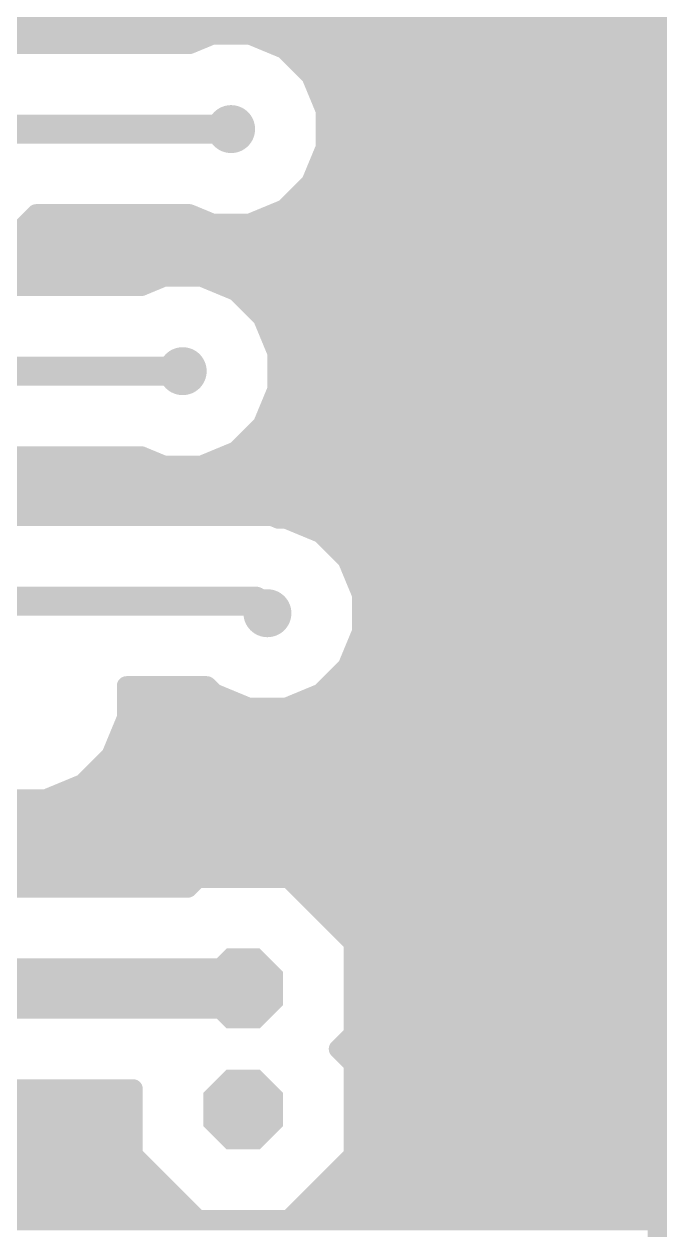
# Model space of a CAD drawing. Extents: x 0 to 141, y 0 to 150.
# Drawn here: x 73.38 to 86.87, y 25.41 to 50.72 of the extents above; entities that cross this region are included whole.
import ezdxf

# ---------------------------------------------------------------- set-up
doc = ezdxf.new("R2010")
doc.units = 0
for name, color, linetype in [('16', 175, 'CONTINUOUS'), ('17', 82, 'CONTINUOUS'), ('18', 82, 'CONTINUOUS')]:
    doc.layers.add(name, color=color, linetype=linetype)

# ---------------------------------------------------------------- blocks, each defined once
blk = doc.blocks.new('OCTAGONP')
at = {"const_width": 0.5}
blk.add_lwpolyline([(-0.25, -0.1036), (-0.25, 0.1036), (-0.1036, 0.25), (0.1036, 0.25), (0.25, 0.1036), (0.25, -0.1036), (0.1036, -0.25), (-0.1036, -0.25), (-0.25, -0.1036), (-0.25, 0.1036)], dxfattribs=at)
blk = doc.blocks.new('ROUNDV')
at = {"const_width": 0.5}
blk.add_lwpolyline([(0, -0.25, 1), (0, 0.25, 1), (0, -0.25)], format="xyb", dxfattribs=at)

msp = doc.modelspace()

# ---------------------------------------------------------------- linework, layer by layer
at = {"layer": '16'}
for points, const_width in [([(86.6648, 61.6873), (86.6648, 18.7255)], 0.4064), ([(66.548, 50.8), (86.6648, 50.8)], 0.4064), ([(77.3309, 50.4904), (76.8519, 50.292)], 0.4064), ([(78.1171, 50.4904), (77.3309, 50.4904)], 0.4064), ([(78.8435, 50.1895), (78.1171, 50.4904)], 0.4064), ([(66.548, 50.3936), (77.0972, 50.3936)], 0.4064), ([(76.8519, 50.292), (72.5443, 50.292)], 0.4064), ([(78.3508, 50.3936), (86.6648, 50.3936)], 0.4064), ([(79.3995, 49.6335), (78.8435, 50.1895)], 0.4064), ([(79.0458, 49.9872), (86.6648, 49.9872)], 0.4064), ([(79.7004, 48.9071), (79.3995, 49.6335)], 0.4064), ([(79.4214, 49.5808), (86.6648, 49.5808)], 0.4064), ([(79.5897, 49.1744), (86.6648, 49.1744)], 0.4064), ([(79.7004, 48.1209), (79.7004, 48.9071)], 0.4064), ([(79.7004, 48.768), (86.6648, 48.768)], 0.4064), ([(72.898, 48.514), (77.724, 48.514)], 0.6096), ([(79.7004, 48.3616), (86.6648, 48.3616)], 0.4064), ([(79.3995, 47.3945), (79.7004, 48.1209)], 0.4064), ([(79.6318, 47.9552), (86.6648, 47.9552)], 0.4064), ([(78.8435, 46.8385), (79.3995, 47.3945)], 0.4064), ([(79.4634, 47.5488), (86.6648, 47.5488)], 0.4064), ([(79.1475, 47.1424), (86.6648, 47.1424)], 0.4064), ([(72.2246, 45.3261), (73.6345, 46.736)], 0.4064), ([(73.6345, 46.736), (76.8519, 46.736)], 0.4064), ([(76.8519, 46.736), (77.3309, 46.5376)], 0.4064), ([(78.1171, 46.5376), (78.8435, 46.8385)], 0.4064), ([(78.5961, 46.736), (86.6648, 46.736)], 0.4064), ([(77.3309, 46.5376), (78.1171, 46.5376)], 0.4064), ([(73.2281, 46.3296), (86.6648, 46.3296)], 0.4064), ([(72.8217, 45.9232), (86.6648, 45.9232)], 0.4064), ([(72.4153, 45.5168), (86.6648, 45.5168)], 0.4064), ([(76.3149, 45.4104), (75.8359, 45.212)], 0.4064), ([(77.1011, 45.4104), (76.3149, 45.4104)], 0.4064), ([(77.8275, 45.1095), (77.1011, 45.4104)], 0.4064), ([(75.8359, 45.212), (72.5001, 45.212)], 0.4064), ([(77.8254, 45.1104), (86.6648, 45.1104)], 0.4064), ([(78.3835, 44.5535), (77.8275, 45.1095)], 0.4064), ([(78.233, 44.704), (86.6648, 44.704)], 0.4064), ([(78.6844, 43.8271), (78.3835, 44.5535)], 0.4064), ([(78.4895, 44.2976), (86.6648, 44.2976)], 0.4064), ([(78.6579, 43.8912), (86.6648, 43.8912)], 0.4064), ([(78.6844, 43.0409), (78.6844, 43.8271)], 0.4064), ([(71.628, 43.434), (76.708, 43.434)], 0.6096), ([(78.6844, 43.4848), (86.6648, 43.4848)], 0.4064), ([(78.6844, 43.0784), (86.6648, 43.0784)], 0.4064), ([(78.3835, 42.3145), (78.6844, 43.0409)], 0.4064), ([(78.5316, 42.672), (86.6648, 42.672)], 0.4064), ([(77.8275, 41.7585), (78.3835, 42.3145)], 0.4064), ([(78.3347, 42.2656), (86.6648, 42.2656)], 0.4064), ([(77.9283, 41.8592), (86.6648, 41.8592)], 0.4064), ([(72.5001, 41.656), (75.8359, 41.656)], 0.4064), ([(75.8359, 41.656), (76.3149, 41.4576)], 0.4064), ([(77.1011, 41.4576), (77.8275, 41.7585)], 0.4064), ([(61.9947, 41.4528), (86.6648, 41.4528)], 0.4064), ([(76.3149, 41.4576), (77.1011, 41.4576)], 0.4064), ([(62.4011, 41.0464), (86.6648, 41.0464)], 0.4064), ([(62.8075, 40.64), (86.6648, 40.64)], 0.4064), ([(78.5857, 40.386), (70.0043, 40.386)], 0.4064), ([(78.7199, 40.3304), (78.5857, 40.386)], 0.4064), ([(78.8791, 40.3304), (78.7199, 40.3304)], 0.4064), ([(79.6055, 40.0295), (78.8791, 40.3304)], 0.4064), ([(79.1128, 40.2336), (86.6648, 40.2336)], 0.4064), ([(80.1615, 39.4735), (79.6055, 40.0295)], 0.4064), ([(79.8078, 39.8272), (86.6648, 39.8272)], 0.4064), ([(80.4624, 38.7471), (80.1615, 39.4735)], 0.4064), ([(80.1834, 39.4208), (86.6648, 39.4208)], 0.4064), ([(80.3517, 39.0144), (86.6648, 39.0144)], 0.4064), ([(70.358, 38.608), (78.232, 38.608)], 0.6096), ([(78.232, 38.608), (78.486, 38.354)], 0.6096), ([(80.4624, 37.9609), (80.4624, 38.7471)], 0.4064), ([(80.4624, 38.608), (86.6648, 38.608)], 0.4064), ([(80.4624, 38.2016), (86.6648, 38.2016)], 0.4064), ([(80.1615, 37.2345), (80.4624, 37.9609)], 0.4064), ([(80.3938, 37.7952), (86.6648, 37.7952)], 0.4064), ([(80.2254, 37.3888), (86.6648, 37.3888)], 0.4064), ([(79.6055, 36.6785), (80.1615, 37.2345)], 0.4064), ([(75.5292, 36.1537), (75.5292, 36.83)], 0.4064), ([(75.5292, 36.83), (77.215, 36.83)], 0.4064), ([(77.215, 36.83), (77.3665, 36.6785)], 0.4064), ([(79.9095, 36.9824), (86.6648, 36.9824)], 0.4064), ([(75.5292, 36.576), (77.6139, 36.576)], 0.4064), ([(77.3665, 36.6785), (78.0929, 36.3776)], 0.4064), ([(78.8791, 36.3776), (79.6055, 36.6785)], 0.4064), ([(79.3581, 36.576), (86.6648, 36.576)], 0.4064), ([(78.0929, 36.3776), (78.8791, 36.3776)], 0.4064), ([(75.206, 35.3733), (75.5292, 36.1537)], 0.4064), ([(75.5292, 36.1696), (86.6648, 36.1696)], 0.4064), ([(75.3675, 35.7632), (86.6648, 35.7632)], 0.4064), ([(74.6087, 34.776), (75.206, 35.3733)], 0.4064), ([(75.1895, 35.3568), (86.6648, 35.3568)], 0.4064), ([(73.8283, 34.4528), (74.6087, 34.776)], 0.4064), ([(74.7831, 34.9504), (86.6648, 34.9504)], 0.4064), ([(74.0485, 34.544), (86.6648, 34.544)], 0.4064), ([(72.9837, 34.4528), (73.8283, 34.4528)], 0.4064), ([(66.4972, 34.1376), (86.6648, 34.1376)], 0.4064), ([(66.4972, 33.7312), (86.6648, 33.7312)], 0.4064), ([(66.4972, 33.3248), (86.6648, 33.3248)], 0.4064), ([(66.4972, 32.9184), (86.6648, 32.9184)], 0.4064), ([(77.0206, 32.7914), (76.8174, 32.5882)], 0.4064), ([(78.9354, 32.7914), (77.0206, 32.7914)], 0.4064), ([(80.2894, 31.4374), (78.9354, 32.7914)], 0.4064), ([(76.8174, 32.5882), (70.5026, 32.5882)], 0.4064), ([(79.2148, 32.512), (86.6648, 32.512)], 0.4064), ([(79.6212, 32.1056), (86.6648, 32.1056)], 0.4064), ([(80.0276, 31.6992), (86.6648, 31.6992)], 0.4064), ([(80.2894, 29.5226), (80.2894, 31.4374)], 0.4064), ([(80.2894, 31.2928), (86.6648, 31.2928)], 0.4064), ([(69.342, 30.48), (77.978, 30.48)], 1.27), ([(80.2894, 30.8864), (86.6648, 30.8864)], 0.4064), ([(80.2894, 30.48), (86.6648, 30.48)], 0.4064), ([(80.2894, 30.0736), (86.6648, 30.0736)], 0.4064), ([(80.2894, 29.6672), (86.6648, 29.6672)], 0.4064), ([(79.9768, 29.21), (80.2894, 29.5226)], 0.4064), ([(80.2894, 28.8974), (79.9768, 29.21)], 0.4064), ([(80.0276, 29.2608), (86.6648, 29.2608)], 0.4064), ([(80.2894, 26.9826), (80.2894, 28.8974)], 0.4064), ([(80.2894, 28.8544), (86.6648, 28.8544)], 0.4064), ([(80.2894, 28.448), (86.6648, 28.448)], 0.4064), ([(71.6534, 28.3718), (75.6666, 28.3718)], 0.4064), ([(75.6666, 28.3718), (75.6666, 26.9826)], 0.4064), ([(71.6534, 28.0416), (75.6666, 28.0416)], 0.4064), ([(80.2894, 28.0416), (86.6648, 28.0416)], 0.4064), ([(71.6534, 27.6352), (75.6666, 27.6352)], 0.4064), ([(80.2894, 27.6352), (86.6648, 27.6352)], 0.4064), ([(71.6534, 27.2288), (75.6666, 27.2288)], 0.4064), ([(80.2894, 27.2288), (86.6648, 27.2288)], 0.4064), ([(75.6666, 26.9826), (77.0206, 25.6286)], 0.4064), ([(78.9354, 25.6286), (80.2894, 26.9826)], 0.4064), ([(71.4932, 26.8224), (75.8268, 26.8224)], 0.4064), ([(80.1292, 26.8224), (86.6648, 26.8224)], 0.4064), ([(71.0868, 26.416), (76.2332, 26.416)], 0.4064), ([(79.7228, 26.416), (86.6648, 26.416)], 0.4064), ([(70.6804, 26.0096), (76.6396, 26.0096)], 0.4064), ([(79.3164, 26.0096), (86.6648, 26.0096)], 0.4064), ([(77.0206, 25.6286), (78.9354, 25.6286)], 0.4064), ([(66.4972, 25.6032), (86.6648, 25.6032)], 0.4064)]:
    msp.add_lwpolyline(points, dxfattribs=dict(at, const_width=const_width))
for points, const_width in [([(86.6648, 50.6984, 1), (86.6648, 50.9016)], 0.2032), ([(77.3309, 50.592, 1), (77.3309, 50.3888)], 0.2032), ([(77.3697, 50.3965, 1), (77.292, 50.5843)], 0.2032), ([(78.156, 50.5843, 1), (78.0783, 50.3965)], 0.2032), ([(78.1171, 50.3888, 1), (78.1171, 50.592)], 0.2032), ([(76.813, 50.3859, 1), (76.8908, 50.1981)], 0.2032), ([(76.8519, 50.1904, 1), (76.8519, 50.3936)], 0.2032), ([(77.0972, 50.292, 1), (77.0972, 50.4952)], 0.2032), ([(78.3508, 50.4952, 1), (78.3508, 50.292)], 0.2032), ([(78.9154, 50.2614, 1), (78.7717, 50.1177)], 0.2032), ([(78.8047, 50.0956, 1), (78.8824, 50.2834)], 0.2032), ([(86.6648, 50.292, 1), (86.6648, 50.4952)], 0.2032), ([(79.0458, 50.0888, 1), (79.0458, 49.8856)], 0.2032), ([(86.6648, 49.8856, 1), (86.6648, 50.0888)], 0.2032), ([(79.4934, 49.6724, 1), (79.3056, 49.5947)], 0.2032), ([(79.4214, 49.6824, 1), (79.4214, 49.4792)], 0.2032), ([(79.3277, 49.5617, 1), (79.4714, 49.7054)], 0.2032), ([(86.6648, 49.4792, 1), (86.6648, 49.6824)], 0.2032), ([(79.5897, 49.276, 1), (79.5897, 49.0728)], 0.2032), ([(86.6648, 49.0728, 1), (86.6648, 49.276)], 0.2032), ([(79.802, 48.9071, 1), (79.5988, 48.9071)], 0.2032), ([(79.7004, 48.8696, 1), (79.7004, 48.6664)], 0.2032), ([(79.6065, 48.8683, 1), (79.7943, 48.946)], 0.2032), ([(86.6648, 48.6664, 1), (86.6648, 48.8696)], 0.2032), ([(77.724, 48.3616, 1), (77.724, 48.6664)], 0.3048), ([(79.7004, 48.4632, 1), (79.7004, 48.26)], 0.2032), ([(86.6648, 48.26, 1), (86.6648, 48.4632)], 0.2032), ([(79.6318, 48.0568, 1), (79.6318, 47.8536)], 0.2032), ([(79.5988, 48.1209, 1), (79.802, 48.1209)], 0.2032), ([(79.7943, 48.082, 1), (79.6065, 48.1597)], 0.2032), ([(86.6648, 47.8536, 1), (86.6648, 48.0568)], 0.2032), ([(79.4714, 47.3226, 1), (79.3277, 47.4663)], 0.2032), ([(79.4634, 47.6504, 1), (79.4634, 47.4472)], 0.2032), ([(86.6648, 47.4472, 1), (86.6648, 47.6504)], 0.2032), ([(79.1475, 47.244, 1), (79.1475, 47.0408)], 0.2032), ([(79.3056, 47.4333, 1), (79.4934, 47.3556)], 0.2032), ([(86.6648, 47.0408, 1), (86.6648, 47.244)], 0.2032), ([(73.6345, 46.8376, 1), (73.6345, 46.6344)], 0.2032), ([(73.7063, 46.6642, 1), (73.5626, 46.8078)], 0.2032), ([(76.8908, 46.8299, 1), (76.813, 46.6421)], 0.2032), ([(76.8519, 46.6344, 1), (76.8519, 46.8376)], 0.2032), ([(78.5961, 46.8376, 1), (78.5961, 46.6344)], 0.2032), ([(78.7717, 46.9103, 1), (78.9154, 46.7666)], 0.2032), ([(78.8824, 46.7446, 1), (78.8047, 46.9324)], 0.2032), ([(86.6648, 46.6344, 1), (86.6648, 46.8376)], 0.2032), ([(77.3309, 46.6392, 1), (77.3309, 46.436)], 0.2032), ([(77.292, 46.4437, 1), (77.3697, 46.6315)], 0.2032), ([(78.0783, 46.6315, 1), (78.156, 46.4437)], 0.2032), ([(78.1171, 46.436, 1), (78.1171, 46.6392)], 0.2032), ([(86.6648, 46.228, 1), (86.6648, 46.4312)], 0.2032), ([(86.6648, 45.8216, 1), (86.6648, 46.0248)], 0.2032), ([(76.3149, 45.512, 1), (76.3149, 45.3088)], 0.2032), ([(76.3537, 45.3165, 1), (76.276, 45.5043)], 0.2032), ([(77.14, 45.5043, 1), (77.0623, 45.3165)], 0.2032), ([(77.1011, 45.3088, 1), (77.1011, 45.512)], 0.2032), ([(86.6648, 45.4152, 1), (86.6648, 45.6184)], 0.2032), ([(75.797, 45.3059, 1), (75.8748, 45.1181)], 0.2032), ([(75.8359, 45.1104, 1), (75.8359, 45.3136)], 0.2032), ([(77.8254, 45.212, 1), (77.8254, 45.0088)], 0.2032), ([(77.8994, 45.1814, 1), (77.7557, 45.0377)], 0.2032), ([(77.7887, 45.0156, 1), (77.8664, 45.2034)], 0.2032), ([(86.6648, 45.0088, 1), (86.6648, 45.212)], 0.2032), ([(78.233, 44.8056, 1), (78.233, 44.6024)], 0.2032), ([(86.6648, 44.6024, 1), (86.6648, 44.8056)], 0.2032), ([(78.4774, 44.5924, 1), (78.2896, 44.5147)], 0.2032), ([(78.3117, 44.4817, 1), (78.4554, 44.6254)], 0.2032), ([(78.4895, 44.3992, 1), (78.4895, 44.196)], 0.2032), ([(86.6648, 44.196, 1), (86.6648, 44.3992)], 0.2032), ([(78.6579, 43.9928, 1), (78.6579, 43.7896)], 0.2032), ([(78.786, 43.8271, 1), (78.5828, 43.8271)], 0.2032), ([(86.6648, 43.7896, 1), (86.6648, 43.9928)], 0.2032), ([(78.5905, 43.7883, 1), (78.7783, 43.866)], 0.2032), ([(76.708, 43.2816, 1), (76.708, 43.5864)], 0.3048), ([(78.6844, 43.5864, 1), (78.6844, 43.3832)], 0.2032), ([(86.6648, 43.3832, 1), (86.6648, 43.5864)], 0.2032), ([(78.6844, 43.18, 1), (78.6844, 42.9768)], 0.2032), ([(86.6648, 42.9768, 1), (86.6648, 43.18)], 0.2032), ([(78.5828, 43.0409, 1), (78.786, 43.0409)], 0.2032), ([(78.7783, 43.002, 1), (78.5905, 43.0797)], 0.2032), ([(78.5316, 42.7736, 1), (78.5316, 42.5704)], 0.2032), ([(86.6648, 42.5704, 1), (86.6648, 42.7736)], 0.2032), ([(78.4554, 42.2426, 1), (78.3117, 42.3863)], 0.2032), ([(78.3347, 42.3672, 1), (78.3347, 42.164)], 0.2032), ([(78.2896, 42.3533, 1), (78.4774, 42.2756)], 0.2032), ([(86.6648, 42.164, 1), (86.6648, 42.3672)], 0.2032), ([(77.9283, 41.9608, 1), (77.9283, 41.7576)], 0.2032), ([(86.6648, 41.7576, 1), (86.6648, 41.9608)], 0.2032), ([(75.8748, 41.7499, 1), (75.797, 41.5621)], 0.2032), ([(75.8359, 41.5544, 1), (75.8359, 41.7576)], 0.2032), ([(77.7557, 41.8303, 1), (77.8994, 41.6866)], 0.2032), ([(77.8664, 41.6646, 1), (77.7887, 41.8524)], 0.2032), ([(76.3149, 41.5592, 1), (76.3149, 41.356)], 0.2032), ([(76.276, 41.3637, 1), (76.3537, 41.5515)], 0.2032), ([(77.0623, 41.5515, 1), (77.14, 41.3637)], 0.2032), ([(77.1011, 41.356, 1), (77.1011, 41.5592)], 0.2032), ([(86.6648, 41.3512, 1), (86.6648, 41.5544)], 0.2032), ([(86.6648, 40.9448, 1), (86.6648, 41.148)], 0.2032), ([(86.6648, 40.5384, 1), (86.6648, 40.7416)], 0.2032), ([(78.6245, 40.4799, 1), (78.5468, 40.2921)], 0.2032), ([(78.5857, 40.2844, 1), (78.5857, 40.4876)], 0.2032), ([(78.7199, 40.432, 1), (78.7199, 40.2288)], 0.2032), ([(78.681, 40.2365, 1), (78.7588, 40.4243)], 0.2032), ([(78.918, 40.4243, 1), (78.8403, 40.2365)], 0.2032), ([(78.8791, 40.2288, 1), (78.8791, 40.432)], 0.2032), ([(79.1128, 40.3352, 1), (79.1128, 40.132)], 0.2032), ([(86.6648, 40.132, 1), (86.6648, 40.3352)], 0.2032), ([(79.6774, 40.1014, 1), (79.5337, 39.9577)], 0.2032), ([(79.5667, 39.9356, 1), (79.6444, 40.1234)], 0.2032), ([(79.8078, 39.9288, 1), (79.8078, 39.7256)], 0.2032), ([(86.6648, 39.7256, 1), (86.6648, 39.9288)], 0.2032), ([(80.2554, 39.5124, 1), (80.0676, 39.4347)], 0.2032), ([(80.1834, 39.5224, 1), (80.1834, 39.3192)], 0.2032), ([(80.0897, 39.4017, 1), (80.2334, 39.5454)], 0.2032), ([(86.6648, 39.3192, 1), (86.6648, 39.5224)], 0.2032), ([(80.3517, 39.116, 1), (80.3517, 38.9128)], 0.2032), ([(86.6648, 38.9128, 1), (86.6648, 39.116)], 0.2032), ([(78.3398, 38.7158, 1), (78.1242, 38.5002)], 0.3048), ([(78.232, 38.4556, 1), (78.232, 38.7604)], 0.3048), ([(80.564, 38.7471, 1), (80.3608, 38.7471)], 0.2032), ([(80.4624, 38.7096, 1), (80.4624, 38.5064)], 0.2032), ([(80.3685, 38.7083, 1), (80.5563, 38.786)], 0.2032), ([(86.6648, 38.5064, 1), (86.6648, 38.7096)], 0.2032), ([(78.3782, 38.2462, 1), (78.5938, 38.4618)], 0.3048), ([(80.4624, 38.3032, 1), (80.4624, 38.1)], 0.2032), ([(86.6648, 38.1, 1), (86.6648, 38.3032)], 0.2032), ([(80.3938, 37.8968, 1), (80.3938, 37.6936)], 0.2032), ([(80.3608, 37.9609, 1), (80.564, 37.9609)], 0.2032), ([(80.5563, 37.922, 1), (80.3685, 37.9997)], 0.2032), ([(86.6648, 37.6936, 1), (86.6648, 37.8968)], 0.2032), ([(80.2254, 37.4904, 1), (80.2254, 37.2872)], 0.2032), ([(86.6648, 37.2872, 1), (86.6648, 37.4904)], 0.2032), ([(80.0676, 37.2733, 1), (80.2554, 37.1956)], 0.2032), ([(80.2334, 37.1626, 1), (80.0897, 37.3063)], 0.2032), ([(75.6308, 36.83, 1), (75.4276, 36.83)], 0.2032), ([(75.5292, 36.9316, 1), (75.5292, 36.7284)], 0.2032), ([(77.2868, 36.9018, 1), (77.1431, 36.7582)], 0.2032), ([(77.215, 36.7284, 1), (77.215, 36.9316)], 0.2032), ([(79.9095, 37.084, 1), (79.9095, 36.8808)], 0.2032), ([(86.6648, 36.8808, 1), (86.6648, 37.084)], 0.2032), ([(75.5292, 36.6776, 1), (75.5292, 36.4744)], 0.2032), ([(77.4053, 36.7724, 1), (77.3276, 36.5846)], 0.2032), ([(77.2946, 36.6066, 1), (77.4383, 36.7503)], 0.2032), ([(77.6139, 36.4744, 1), (77.6139, 36.6776)], 0.2032), ([(79.3581, 36.6776, 1), (79.3581, 36.4744)], 0.2032), ([(79.5337, 36.7503, 1), (79.6774, 36.6066)], 0.2032), ([(79.6444, 36.5846, 1), (79.5667, 36.7724)], 0.2032), ([(86.6648, 36.4744, 1), (86.6648, 36.6776)], 0.2032), ([(78.0929, 36.4792, 1), (78.0929, 36.276)], 0.2032), ([(78.054, 36.2837, 1), (78.1317, 36.4715)], 0.2032), ([(78.8403, 36.4715, 1), (78.918, 36.2837)], 0.2032), ([(78.8791, 36.276, 1), (78.8791, 36.4792)], 0.2032), ([(75.5292, 36.2712, 1), (75.5292, 36.068)], 0.2032), ([(75.4276, 36.1537, 1), (75.6308, 36.1537)], 0.2032), ([(75.6231, 36.1148, 1), (75.4353, 36.1925)], 0.2032), ([(86.6648, 36.068, 1), (86.6648, 36.2712)], 0.2032), ([(75.3675, 35.8648, 1), (75.3675, 35.6616)], 0.2032), ([(86.6648, 35.6616, 1), (86.6648, 35.8648)], 0.2032), ([(75.1895, 35.4584, 1), (75.1895, 35.2552)], 0.2032), ([(75.1121, 35.4122, 1), (75.2998, 35.3344)], 0.2032), ([(75.2778, 35.3015, 1), (75.1341, 35.4451)], 0.2032), ([(86.6648, 35.2552, 1), (86.6648, 35.4584)], 0.2032), ([(74.5369, 34.8479, 1), (74.6805, 34.7042)], 0.2032), ([(74.6476, 34.6822, 1), (74.5698, 34.8699)], 0.2032), ([(74.7831, 35.052, 1), (74.7831, 34.8488)], 0.2032), ([(86.6648, 34.8488, 1), (86.6648, 35.052)], 0.2032), ([(74.0485, 34.6456, 1), (74.0485, 34.4424)], 0.2032), ([(86.6648, 34.4424, 1), (86.6648, 34.6456)], 0.2032), ([(73.7895, 34.5467, 1), (73.8672, 34.3589)], 0.2032), ([(73.8283, 34.3512, 1), (73.8283, 34.5544)], 0.2032), ([(86.6648, 34.036, 1), (86.6648, 34.2392)], 0.2032), ([(86.6648, 33.6296, 1), (86.6648, 33.8328)], 0.2032), ([(86.6648, 33.2232, 1), (86.6648, 33.4264)], 0.2032), ([(77.0206, 32.893, 1), (77.0206, 32.6898)], 0.2032), ([(77.0924, 32.7196, 1), (76.9487, 32.8632)], 0.2032), ([(79.0073, 32.8632, 1), (78.8636, 32.7196)], 0.2032), ([(78.9354, 32.6898, 1), (78.9354, 32.893)], 0.2032), ([(86.6648, 32.8168, 1), (86.6648, 33.02)], 0.2032), ([(76.7455, 32.66, 1), (76.8892, 32.5164)], 0.2032), ([(76.8174, 32.4866, 1), (76.8174, 32.6898)], 0.2032), ([(79.2148, 32.6136, 1), (79.2148, 32.4104)], 0.2032), ([(86.6648, 32.4104, 1), (86.6648, 32.6136)], 0.2032), ([(79.6212, 32.2072, 1), (79.6212, 32.004)], 0.2032), ([(86.6648, 32.004, 1), (86.6648, 32.2072)], 0.2032), ([(80.0276, 31.8008, 1), (80.0276, 31.5976)], 0.2032), ([(86.6648, 31.5976, 1), (86.6648, 31.8008)], 0.2032), ([(80.391, 31.4374, 1), (80.1878, 31.4374)], 0.2032), ([(80.2894, 31.3944, 1), (80.2894, 31.1912)], 0.2032), ([(80.2176, 31.3656, 1), (80.3612, 31.5093)], 0.2032), ([(86.6648, 31.1912, 1), (86.6648, 31.3944)], 0.2032), ([(77.978, 30.1625, 1), (77.978, 30.7975)], 0.635), ([(80.2894, 30.988, 1), (80.2894, 30.7848)], 0.2032), ([(86.6648, 30.7848, 1), (86.6648, 30.988)], 0.2032), ([(80.2894, 30.5816, 1), (80.2894, 30.3784)], 0.2032), ([(86.6648, 30.3784, 1), (86.6648, 30.5816)], 0.2032), ([(80.2894, 30.1752, 1), (80.2894, 29.972)], 0.2032), ([(86.6648, 29.972, 1), (86.6648, 30.1752)], 0.2032), ([(80.2894, 29.7688, 1), (80.2894, 29.5656)], 0.2032), ([(86.6648, 29.5656, 1), (86.6648, 29.7688)], 0.2032), ([(80.1878, 29.5226, 1), (80.391, 29.5226)], 0.2032), ([(80.3612, 29.4507, 1), (80.2176, 29.5944)], 0.2032), ([(80.0486, 29.2818, 1), (79.905, 29.1382)], 0.2032), ([(79.905, 29.2818, 1), (80.0486, 29.1382)], 0.2032), ([(80.0276, 29.3624, 1), (80.0276, 29.1592)], 0.2032), ([(86.6648, 29.1592, 1), (86.6648, 29.3624)], 0.2032), ([(80.391, 28.8974, 1), (80.1878, 28.8974)], 0.2032), ([(80.2894, 28.956, 1), (80.2894, 28.7528)], 0.2032), ([(80.2176, 28.8256, 1), (80.3612, 28.9693)], 0.2032), ([(86.6648, 28.7528, 1), (86.6648, 28.956)], 0.2032), ([(80.2894, 28.5496, 1), (80.2894, 28.3464)], 0.2032), ([(86.6648, 28.3464, 1), (86.6648, 28.5496)], 0.2032), ([(75.7682, 28.3718, 1), (75.565, 28.3718)], 0.2032), ([(75.6666, 28.2702, 1), (75.6666, 28.4734)], 0.2032), ([(75.6666, 27.94, 1), (75.6666, 28.1432)], 0.2032), ([(80.2894, 28.1432, 1), (80.2894, 27.94)], 0.2032), ([(86.6648, 27.94, 1), (86.6648, 28.1432)], 0.2032), ([(75.6666, 27.5336, 1), (75.6666, 27.7368)], 0.2032), ([(80.2894, 27.7368, 1), (80.2894, 27.5336)], 0.2032), ([(86.6648, 27.5336, 1), (86.6648, 27.7368)], 0.2032), ([(75.6666, 27.1272, 1), (75.6666, 27.3304)], 0.2032), ([(80.2894, 27.3304, 1), (80.2894, 27.1272)], 0.2032), ([(86.6648, 27.1272, 1), (86.6648, 27.3304)], 0.2032), ([(75.7384, 27.0544, 1), (75.5948, 26.9107)], 0.2032), ([(75.565, 26.9826, 1), (75.7682, 26.9826)], 0.2032), ([(80.1878, 26.9826, 1), (80.391, 26.9826)], 0.2032), ([(80.3612, 26.9107, 1), (80.2176, 27.0544)], 0.2032), ([(75.8268, 26.7208, 1), (75.8268, 26.924)], 0.2032), ([(80.1292, 26.924, 1), (80.1292, 26.7208)], 0.2032), ([(86.6648, 26.7208, 1), (86.6648, 26.924)], 0.2032), ([(76.2332, 26.3144, 1), (76.2332, 26.5176)], 0.2032), ([(79.7228, 26.5176, 1), (79.7228, 26.3144)], 0.2032), ([(86.6648, 26.3144, 1), (86.6648, 26.5176)], 0.2032), ([(76.6396, 25.908, 1), (76.6396, 26.1112)], 0.2032), ([(79.3164, 26.1112, 1), (79.3164, 25.908)], 0.2032), ([(86.6648, 25.908, 1), (86.6648, 26.1112)], 0.2032), ([(77.0206, 25.7302, 1), (77.0206, 25.527)], 0.2032), ([(78.9354, 25.527, 1), (78.9354, 25.7302)], 0.2032), ([(76.9487, 25.5568, 1), (77.0924, 25.7004)], 0.2032), ([(78.8636, 25.7004, 1), (79.0073, 25.5568)], 0.2032), ([(86.6648, 25.5016, 1), (86.6648, 25.7048)], 0.2032)]:
    msp.add_lwpolyline(points, format="xyb", dxfattribs=dict(at, const_width=const_width))

# ---------------------------------------------------------------- block references
at = {"layer": '17', "xscale": 1.6764, "yscale": 1.6764, "rotation": 270}
for p in [(77.978, 30.48), (77.978, 27.94)]:
    msp.add_blockref('OCTAGONP', p, dxfattribs=at)
at = {"layer": '18', "xscale": 1.0064, "yscale": 1.0064}
for p in [(77.724, 48.514), (76.708, 43.434), (78.486, 38.354)]:
    msp.add_blockref('ROUNDV', p, dxfattribs=at)

doc.saveas('drawing.dxf')
